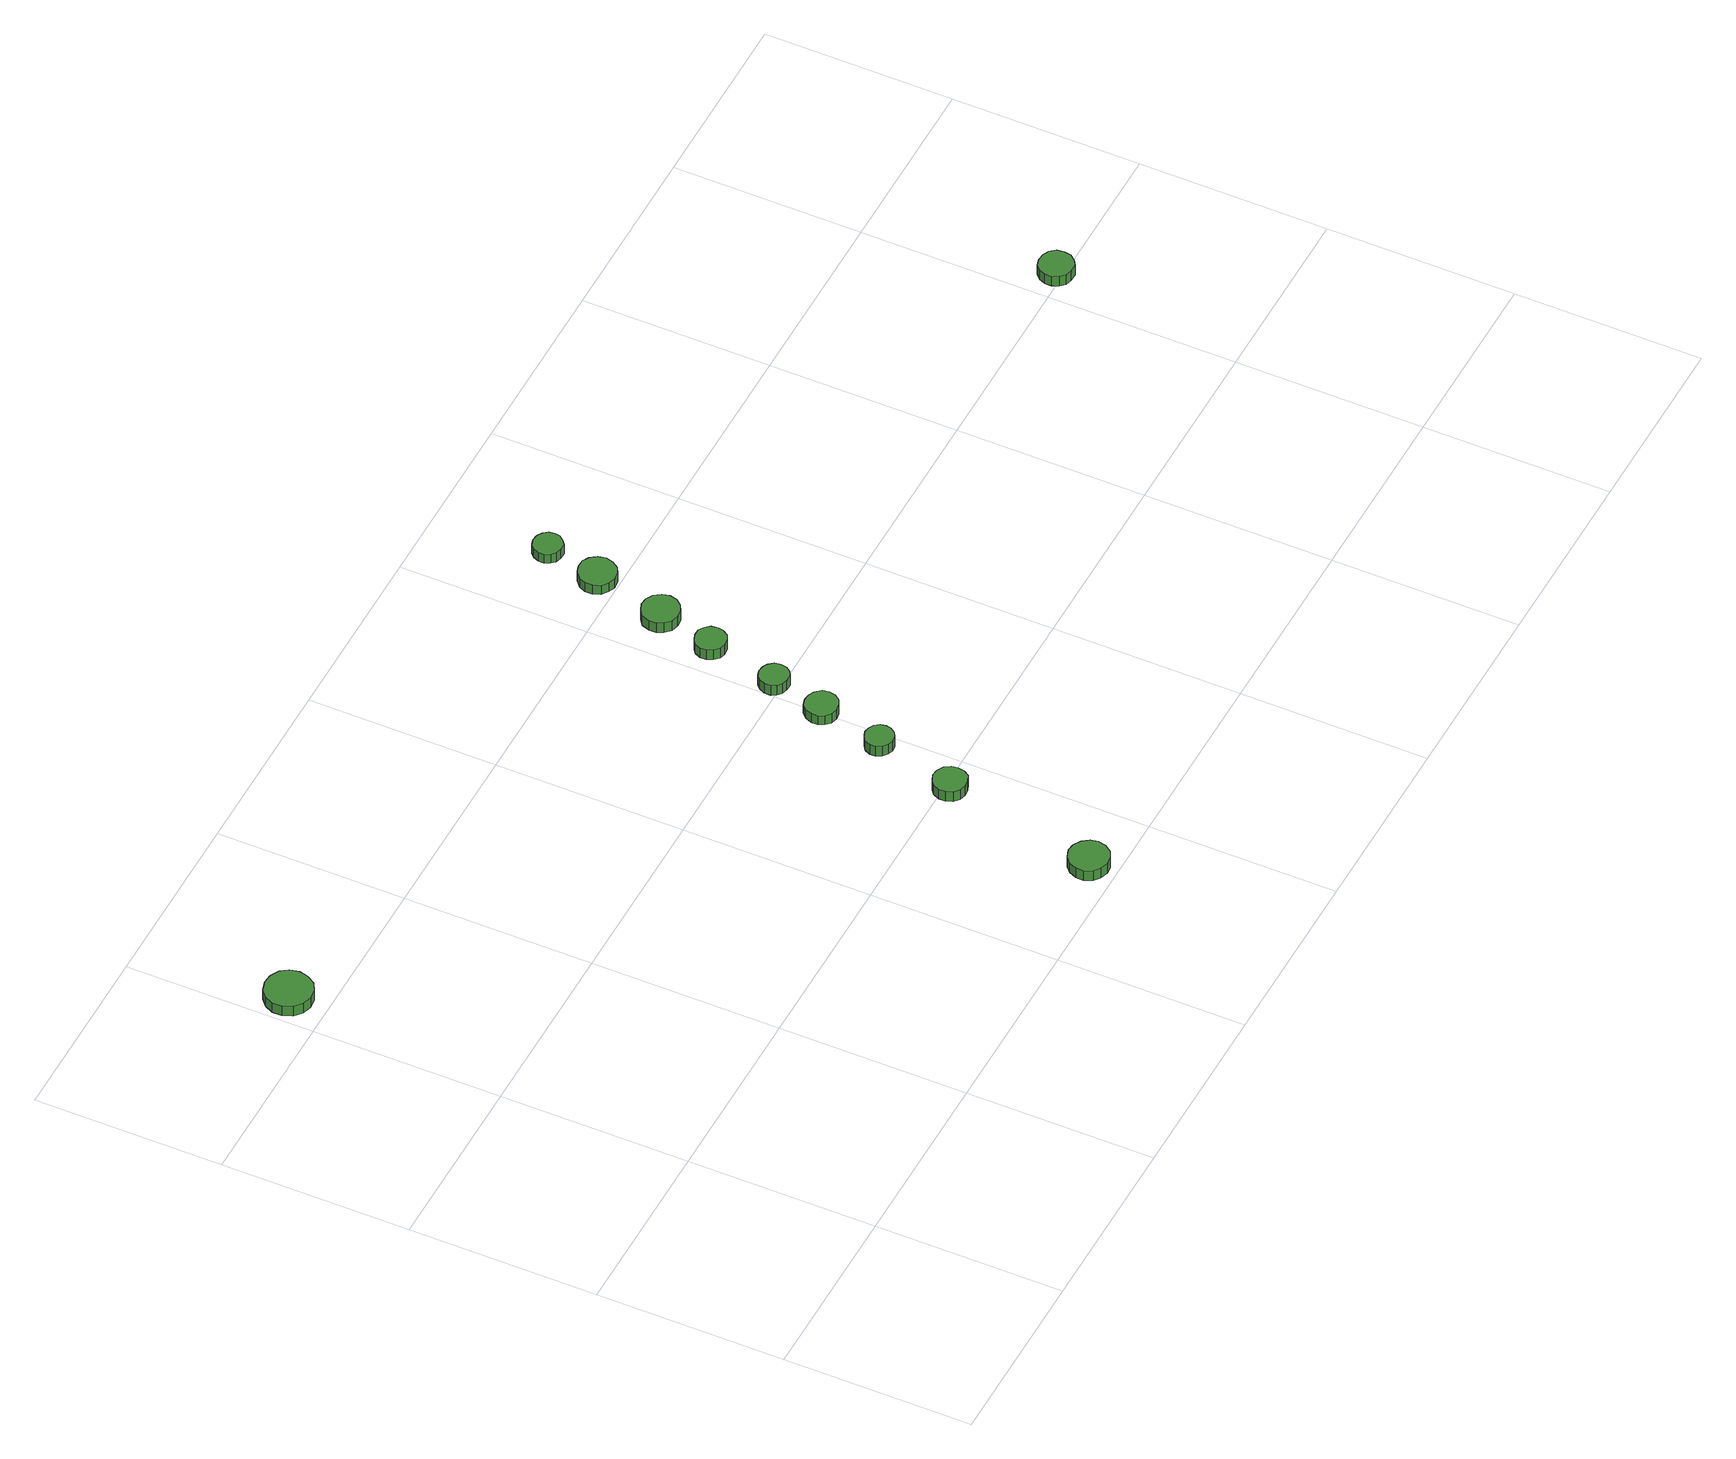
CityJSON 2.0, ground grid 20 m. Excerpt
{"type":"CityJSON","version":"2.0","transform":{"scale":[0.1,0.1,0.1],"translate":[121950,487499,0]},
"CityObjects":{
"tree1":{"type":"SolitaryVegetationObject","attributes":{"function":"something"},"geometry":[{"type":"MultiSurface","lod":"1","boundaries":[[[0,1,2,3,4,5,6,7,8,9,10,11,12,13,14]],[[15,16,17,18,19,20,21,22,23,24,25,26,27,28,29]],[[0,29,28,1]],[[1,28,27,2]],[[2,27,26,3]],[[3,26,25,4]],[[4,25,24,5]],[[5,24,23,6]],[[6,23,22,7]],[[7,22,21,8]],[[8,21,20,9]],[[9,20,19,10]],[[10,19,18,11]],[[11,18,17,12]],[[12,17,16,13]],[[13,16,15,14]],[[14,15,29,0]]]}]},
"tree2":{"type":"SolitaryVegetationObject","attributes":{"function":"something"},"geometry":[{"type":"MultiSurface","lod":"1","boundaries":[[[30,31,32,33,34,35,36,37,38,39,40,41,42,43,44]],[[45,46,47,48,49,50,51,52,53,54,55,56,57,58,59]],[[30,59,58,31]],[[31,58,57,32]],[[32,57,56,33]],[[33,56,55,34]],[[34,55,54,35]],[[35,54,53,36]],[[36,53,52,37]],[[37,52,51,38]],[[38,51,50,39]],[[39,50,49,40]],[[40,49,48,41]],[[41,48,47,42]],[[42,47,46,43]],[[43,46,45,44]],[[44,45,59,30]]]}]},
"tree3":{"type":"SolitaryVegetationObject","attributes":{"function":"something"},"geometry":[{"type":"MultiSurface","lod":"1","boundaries":[[[60,61,62,63,64,65,66,67,68,69,70,71,72,73,74]],[[75,76,77,78,79,80,81,82,83,84,85,86,87,88,89]],[[60,89,88,61]],[[61,88,87,62]],[[62,87,86,63]],[[63,86,85,64]],[[64,85,84,65]],[[65,84,83,66]],[[66,83,82,67]],[[67,82,81,68]],[[68,81,80,69]],[[69,80,79,70]],[[70,79,78,71]],[[71,78,77,72]],[[72,77,76,73]],[[73,76,75,74]],[[74,75,89,60]]]}]},
"tree4":{"type":"SolitaryVegetationObject","attributes":{"function":"something"},"geometry":[{"type":"MultiSurface","lod":"1","boundaries":[[[90,91,92,93,94,95,96,97,98,99,100,101,102,103,104]],[[105,106,107,108,109,110,111,112,113,114,115,116,117,118,119]],[[90,119,118,91]],[[91,118,117,92]],[[92,117,116,93]],[[93,116,115,94]],[[94,115,114,95]],[[95,114,113,96]],[[96,113,112,97]],[[97,112,111,98]],[[98,111,110,99]],[[99,110,109,100]],[[100,109,108,101]],[[101,108,107,102]],[[102,107,106,103]],[[103,106,105,104]],[[104,105,119,90]]]}]},
"tree5":{"type":"SolitaryVegetationObject","attributes":{"function":"something"},"geometry":[{"type":"MultiSurface","lod":"1","boundaries":[[[120,121,122,123,124,125,126,127,128,129,130,131,132,133,134]],[[135,136,137,138,139,140,141,142,143,144,145,146,147,148,149]],[[120,149,148,121]],[[121,148,147,122]],[[122,147,146,123]],[[123,146,145,124]],[[124,145,144,125]],[[125,144,143,126]],[[126,143,142,127]],[[127,142,141,128]],[[128,141,140,129]],[[129,140,139,130]],[[130,139,138,131]],[[131,138,137,132]],[[132,137,136,133]],[[133,136,135,134]],[[134,135,149,120]]]}]},
"tree6":{"type":"SolitaryVegetationObject","attributes":{"function":"something"},"geometry":[{"type":"MultiSurface","lod":"1","boundaries":[[[150,151,152,153,154,155,156,157,158,159,160,161,162,163,164]],[[165,166,167,168,169,170,171,172,173,174,175,176,177,178,179]],[[150,179,178,151]],[[151,178,177,152]],[[152,177,176,153]],[[153,176,175,154]],[[154,175,174,155]],[[155,174,173,156]],[[156,173,172,157]],[[157,172,171,158]],[[158,171,170,159]],[[159,170,169,160]],[[160,169,168,161]],[[161,168,167,162]],[[162,167,166,163]],[[163,166,165,164]],[[164,165,179,150]]]}]},
"tree7":{"type":"SolitaryVegetationObject","attributes":{"function":"something"},"geometry":[{"type":"MultiSurface","lod":"1","boundaries":[[[180,181,182,183,184,185,186,187,188,189,190,191,192,193,194]],[[195,196,197,198,199,200,201,202,203,204,205,206,207,208,209]],[[180,209,208,181]],[[181,208,207,182]],[[182,207,206,183]],[[183,206,205,184]],[[184,205,204,185]],[[185,204,203,186]],[[186,203,202,187]],[[187,202,201,188]],[[188,201,200,189]],[[189,200,199,190]],[[190,199,198,191]],[[191,198,197,192]],[[192,197,196,193]],[[193,196,195,194]],[[194,195,209,180]]]}]},
"tree8":{"type":"SolitaryVegetationObject","attributes":{"function":"something"},"geometry":[{"type":"MultiSurface","lod":"1","boundaries":[[[210,211,212,213,214,215,216,217,218,219,220,221,222,223,224]],[[225,226,227,228,229,230,231,232,233,234,235,236,237,238,239]],[[210,239,238,211]],[[211,238,237,212]],[[212,237,236,213]],[[213,236,235,214]],[[214,235,234,215]],[[215,234,233,216]],[[216,233,232,217]],[[217,232,231,218]],[[218,231,230,219]],[[219,230,229,220]],[[220,229,228,221]],[[221,228,227,222]],[[222,227,226,223]],[[223,226,225,224]],[[224,225,239,210]]]}]},
"tree9":{"type":"SolitaryVegetationObject","attributes":{"function":"something"},"geometry":[{"type":"MultiSurface","lod":"1","boundaries":[[[240,241,242,243,244,245,246,247,248,249,250,251,252,253,254]],[[255,256,257,258,259,260,261,262,263,264,265,266,267,268,269]],[[240,269,268,241]],[[241,268,267,242]],[[242,267,266,243]],[[243,266,265,244]],[[244,265,264,245]],[[245,264,263,246]],[[246,263,262,247]],[[247,262,261,248]],[[248,261,260,249]],[[249,260,259,250]],[[250,259,258,251]],[[251,258,257,252]],[[252,257,256,253]],[[253,256,255,254]],[[254,255,269,240]]]}]},
"tree10":{"type":"SolitaryVegetationObject","attributes":{"function":"something"},"geometry":[{"type":"MultiSurface","lod":"1","boundaries":[[[270,271,272,273,274,275,276,277,278,279,280,281,282,283,284]],[[285,286,287,288,289,290,291,292,293,294,295,296,297,298,299]],[[270,299,298,271]],[[271,298,297,272]],[[272,297,296,273]],[[273,296,295,274]],[[274,295,294,275]],[[275,294,293,276]],[[276,293,292,277]],[[277,292,291,278]],[[278,291,290,279]],[[279,290,289,280]],[[280,289,288,281]],[[281,288,287,282]],[[282,287,286,283]],[[283,286,285,284]],[[284,285,299,270]]]}]},
"tree11":{"type":"SolitaryVegetationObject","attributes":{"function":"something"},"geometry":[{"type":"MultiSurface","lod":"1","boundaries":[[[300,301,302,303,304,305,306,307,308,309,310,311,312,313,314]],[[315,316,317,318,319,320,321,322,323,324,325,326,327,328,329]],[[300,329,328,301]],[[301,328,327,302]],[[302,327,326,303]],[[303,326,325,304]],[[304,325,324,305]],[[305,324,323,306]],[[306,323,322,307]],[[307,322,321,308]],[[308,321,320,309]],[[309,320,319,310]],[[310,319,318,311]],[[311,318,317,312]],[[312,317,316,313]],[[313,316,315,314]],[[314,315,329,300]]]}]}
},
"vertices":[
[54,641,16],[52,651,16],[46,659,16],[37,664,16],[27,665,16],[17,662,16],[9,655,16],[5,646,16],[5,636,16],[9,626,16],[17,619,16],[27,616,16],[37,617,16],[46,622,16],[52,631,16],[52,631,3],[46,622,3],[37,617,3],[27,616,3],[17,619,3],[9,626,3],[5,636,3],[5,646,3],[9,655,3],[17,662,3],[27,665,3],[37,664,3],[46,659,3],[52,651,3],[54,641,3],
[549,29,15],[547,37,15],[542,44,15],[534,49,15],[526,50,15],[517,47,15],[511,41,15],[507,33,15],[507,24,15],[511,16,15],[517,11,15],[526,8,15],[534,9,15],[542,13,15],[547,20,15],[547,20,2],[542,13,2],[534,9,2],[526,8,2],[517,11,2],[511,16,2],[507,24,2],[507,33,2],[511,41,2],[517,47,2],[526,50,2],[534,49,2],[542,44,2],[547,37,2],[549,29,2],
[580,194,14],[579,201,14],[575,207,14],[568,211,14],[561,212,14],[554,209,14],[549,205,14],[546,198,14],[546,191,14],[549,184,14],[554,179,14],[561,177,14],[568,178,14],[575,181,14],[579,187,14],[579,187,1],[575,181,1],[568,178,1],[561,177,1],[554,179,1],[549,184,1],[546,191,1],[546,198,1],[549,205,1],[554,209,1],[561,212,1],[568,211,1],[575,207,1],[579,201,1],[580,194,1],
[601,281,14],[600,287,14],[596,292,14],[591,295,14],[585,296,14],[579,294,14],[574,290,14],[571,284,14],[571,278,14],[574,272,14],[579,268,14],[585,266,14],[591,267,14],[596,270,14],[600,275,14],[600,275,1],[596,270,1],[591,267,1],[585,266,1],[579,268,1],[574,272,1],[571,278,1],[571,284,1],[574,290,1],[579,294,1],[585,296,1],[591,295,1],[596,292,1],[600,287,1],[601,281,1],
[618,350,14],[617,357,14],[612,363,14],[606,366,14],[599,367,14],[592,365,14],[587,360,14],[584,353,14],[584,346,14],[587,340,14],[592,335,14],[599,333,14],[606,334,14],[612,337,14],[617,343,14],[617,343,2],[612,337,2],[606,334,2],[599,333,2],[592,335,2],[587,340,2],[584,346,2],[584,353,2],[587,360,2],[592,365,2],[599,367,2],[606,366,2],[612,363,2],[617,357,2],[618,350,2],
[630,408,15],[629,414,15],[625,419,15],[620,422,15],[613,423,15],[607,421,15],[603,417,15],[600,411,15],[600,404,15],[603,399,15],[607,395,15],[613,393,15],[620,393,15],[625,396,15],[629,401,15],[629,401,2],[625,396,2],[620,393,2],[613,393,2],[607,395,2],[603,399,2],[600,404,2],[600,411,2],[603,417,2],[607,421,2],[613,423,2],[620,422,2],[625,419,2],[629,414,2],[630,408,2],
[649,484,14],[648,491,14],[644,496,14],[638,500,14],[631,500,14],[625,498,14],[620,494,14],[617,488,14],[617,481,14],[620,475,14],[625,470,14],[631,468,14],[638,469,14],[644,472,14],[648,478,14],[648,478,1],[644,472,1],[638,469,1],[631,468,1],[625,470,1],[620,475,1],[617,481,1],[617,488,1],[620,494,1],[625,498,1],[631,500,1],[638,500,1],[644,496,1],[648,491,1],[649,484,1],
[667,544,15],[665,552,15],[660,559,15],[653,563,15],[645,564,15],[637,561,15],[631,556,15],[628,548,15],[628,540,15],[631,533,15],[637,527,15],[645,525,15],[653,526,15],[660,530,15],[665,536,15],[665,536,2],[660,530,2],[653,526,2],[645,525,2],[637,527,2],[631,533,2],[628,540,2],[628,548,2],[631,556,2],[637,561,2],[645,564,2],[653,563,2],[660,559,2],[665,552,2],[667,544,2],
[685,621,16],[683,629,16],[678,636,16],[671,640,16],[663,640,16],[656,638,16],[649,632,16],[646,625,16],[646,617,16],[649,609,16],[656,604,16],[663,601,16],[671,602,16],[678,606,16],[683,613,16],[683,613,4],[678,606,4],[671,602,4],[663,601,4],[656,604,4],[649,609,4],[646,617,4],[646,625,4],[649,632,4],[656,638,4],[663,640,4],[671,640,4],[678,636,4],[683,629,4],[685,621,4],
[693,680,16],[692,686,16],[688,691,16],[683,694,16],[676,695,16],[670,693,16],[666,689,16],[663,683,16],[663,677,16],[666,671,16],[670,667,16],[676,665,16],[683,665,16],[688,669,16],[692,674,16],[692,674,4],[688,669,4],[683,665,4],[676,665,4],[670,667,4],[666,671,4],[663,677,4],[663,683,4],[666,689,4],[670,693,4],[676,695,4],[683,694,4],[688,691,4],[692,686,4],[693,680,4],
[1240,402,26],[1239,410,26],[1234,416,26],[1228,419,26],[1220,420,26],[1213,418,26],[1208,413,26],[1205,406,26],[1205,399,26],[1208,392,26],[1213,387,26],[1220,385,26],[1228,385,26],[1234,389,26],[1239,395,26],[1239,395,13],[1234,389,13],[1228,385,13],[1220,385,13],[1213,387,13],[1208,392,13],[1205,399,13],[1205,406,13],[1208,413,13],[1213,418,13],[1220,420,13],[1228,419,13],[1234,416,13],[1239,410,13],[1240,402,13]
]}
